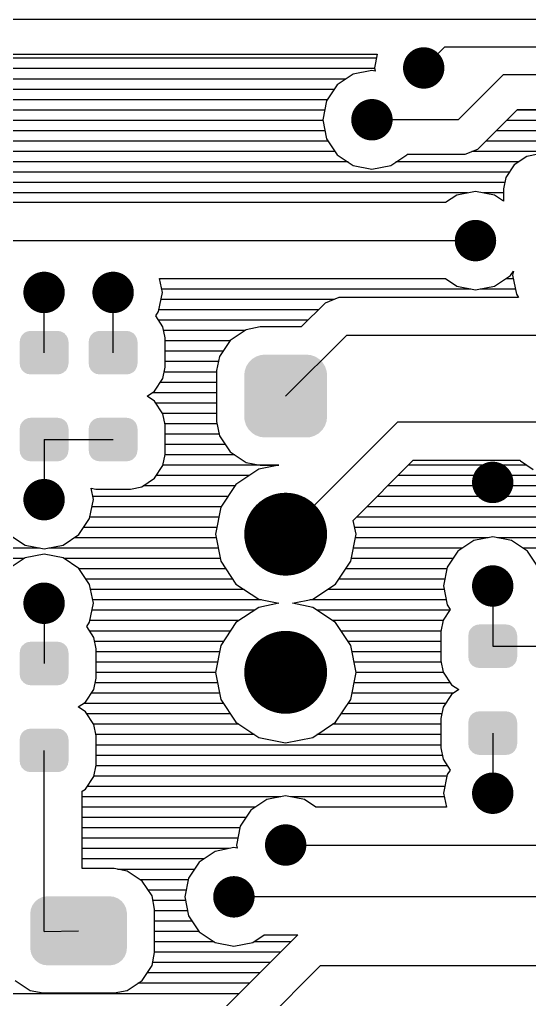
# Model space of a CAD drawing. Extents: x 295 to 953, y 10 to 290.
# Drawn here: x 634.64 to 656.21, y 186.12 to 227.56 of the extents above; entities that cross this region are included whole.
import ezdxf

# ---------------------------------------------------------------- set-up
doc = ezdxf.new("R2010")
doc.units = 0
doc.header["$LTSCALE"] = 5
doc.header["$MEASUREMENT"] = 0
doc.layers.get('0').update_dxf_attribs({"linetype": 'CONTINUOUS', "lineweight": 25})
doc.layers.add('DV-PEI-A6_BOT', color=7, linetype='CONTINUOUS')

msp = doc.modelspace()

# ---------------------------------------------------------------- linework, layer by layer
for points, const_width in [([(652.179, 225.51, -1), (651.303, 225.51, -1)], 0.876), ([(649.988, 223.32, -1), (649.112, 223.32, -1)], 0.876), ([(654.37, 218.208, -1), (653.494, 218.208, -1)], 0.876), ([(636.114, 216.017, -1), (635.237, 216.017, -1)], 0.876), ([(639.035, 216.017, -1), (638.158, 216.017, -1)], 0.876), ([(655.1, 207.984, -1), (654.224, 207.984, -1)], 0.876), ([(636.114, 207.254, -1), (635.237, 207.254, -1)], 0.876), ([(646.775, 205.794, -1), (645.023, 205.794, -1)], 1.753), ([(655.1, 203.603, -1), (654.224, 203.603, -1)], 0.876), ([(636.114, 202.873, -1), (635.237, 202.873, -1)], 0.876), ([(646.775, 199.952, -1), (645.023, 199.952, -1)], 1.753), ([(655.1, 194.84, -1), (654.224, 194.84, -1)], 0.876), ([(646.337, 192.649, -1), (645.461, 192.649, -1)], 0.876), ([(644.146, 190.458, -1), (643.27, 190.458, -1)], 0.876)]:
    msp.add_lwpolyline(points, format="xyb", close=True, dxfattribs=dict(const_width=const_width))
for points in [[(636.613, 214.205), (636.524, 214.298), (634.735, 214.205), (634.83, 214.298)], [(636.524, 214.298), (636.507, 214.307), (634.83, 214.298), (634.839, 214.307)], [(636.507, 214.307), (636.395, 214.366), (634.839, 214.307), (634.961, 214.366)], [(636.395, 214.366), (636.367, 214.371), (634.961, 214.366), (634.971, 214.371)], [(636.367, 214.371), (636.251, 214.39), (634.971, 214.371), (635.1, 214.39)], [(639.534, 214.205), (639.445, 214.298), (637.656, 214.205), (637.751, 214.298)], [(639.445, 214.298), (639.428, 214.307), (637.751, 214.298), (637.76, 214.307)], [(639.428, 214.307), (639.316, 214.366), (637.76, 214.307), (637.882, 214.366)], [(639.316, 214.366), (639.288, 214.371), (637.882, 214.366), (637.892, 214.371)], [(639.288, 214.371), (639.172, 214.39), (637.892, 214.371), (638.021, 214.39)], [(636.709, 213.009), (636.709, 213.932), (634.641, 213.009), (634.641, 213.932)], [(636.707, 213.932), (636.688, 214.061), (634.644, 213.932), (634.665, 214.061)], [(636.688, 214.061), (636.681, 214.076), (634.665, 214.061), (634.668, 214.076)], [(636.681, 214.076), (636.625, 214.193), (634.668, 214.076), (634.728, 214.193)], [(636.625, 214.193), (636.613, 214.205), (634.728, 214.193), (634.735, 214.205)], [(639.63, 213.009), (639.63, 213.932), (637.562, 213.009), (637.562, 213.932)], [(639.628, 213.932), (639.609, 214.061), (637.565, 213.932), (637.586, 214.061)], [(639.609, 214.061), (639.602, 214.076), (637.586, 214.061), (637.589, 214.076)], [(639.602, 214.076), (639.546, 214.193), (637.589, 214.076), (637.649, 214.193)], [(639.546, 214.193), (639.534, 214.205), (637.649, 214.193), (637.656, 214.205)], [(646.903, 213.373), (646.775, 213.388), (644.862, 213.373), (645.023, 213.388)], [(636.686, 212.879), (636.707, 213.009), (634.663, 212.879), (634.644, 213.009)], [(639.607, 212.879), (639.628, 213.009), (637.584, 212.879), (637.565, 213.009)], [(647.555, 212.903), (647.475, 213.04), (644.238, 212.903), (644.328, 213.04)], [(647.475, 213.04), (647.444, 213.072), (644.328, 213.04), (644.349, 213.072)], [(647.444, 213.072), (647.335, 213.186), (644.349, 213.072), (644.468, 213.186)], [(647.335, 213.186), (647.296, 213.211), (644.468, 213.186), (644.495, 213.211)], [(647.296, 213.211), (647.166, 213.296), (644.495, 213.211), (644.639, 213.296)], [(647.166, 213.296), (647.118, 213.314), (644.639, 213.296), (644.669, 213.314)], [(647.118, 213.314), (646.976, 213.365), (644.669, 213.314), (644.835, 213.365)], [(646.976, 213.365), (646.903, 213.373), (644.835, 213.365), (644.862, 213.373)], [(636.683, 212.865), (636.686, 212.879), (634.67, 212.865), (634.663, 212.879)], [(636.622, 212.748), (636.683, 212.865), (634.726, 212.748), (634.67, 212.865)], [(636.616, 212.735), (636.622, 212.748), (634.738, 212.735), (634.726, 212.748)], [(636.521, 212.642), (636.616, 212.735), (634.827, 212.642), (634.738, 212.735)], [(636.511, 212.633), (636.521, 212.642), (634.844, 212.633), (634.827, 212.642)], [(636.39, 212.574), (636.511, 212.633), (634.956, 212.574), (634.844, 212.633)], [(636.38, 212.569), (636.39, 212.574), (634.984, 212.569), (634.956, 212.574)], [(636.251, 212.55), (636.38, 212.569), (635.1, 212.55), (634.984, 212.569)], [(639.604, 212.865), (639.607, 212.879), (637.591, 212.865), (637.584, 212.879)], [(639.543, 212.748), (639.604, 212.865), (637.647, 212.748), (637.591, 212.865)], [(639.537, 212.735), (639.543, 212.748), (637.659, 212.735), (637.647, 212.748)], [(639.442, 212.642), (639.537, 212.735), (637.748, 212.642), (637.659, 212.735)], [(639.432, 212.633), (639.442, 212.642), (637.765, 212.633), (637.748, 212.642)], [(639.311, 212.574), (639.432, 212.633), (637.877, 212.574), (637.765, 212.633)], [(639.301, 212.569), (639.311, 212.574), (637.905, 212.569), (637.877, 212.574)], [(639.172, 212.55), (639.301, 212.569), (638.021, 212.55), (637.905, 212.569)], [(647.652, 212.512), (647.637, 212.673), (644.146, 212.512), (644.165, 212.673)], [(647.637, 212.673), (647.624, 212.713), (644.165, 212.673), (644.17, 212.713)], [(647.624, 212.713), (647.577, 212.866), (644.17, 212.713), (644.225, 212.866)], [(647.577, 212.866), (647.555, 212.903), (644.225, 212.866), (644.238, 212.903)], [(647.652, 210.759), (647.652, 212.512), (644.146, 210.759), (644.146, 212.512)], [(636.681, 210.401), (636.625, 210.518), (634.668, 210.401), (634.728, 210.518)], [(636.625, 210.518), (636.613, 210.531), (634.728, 210.518), (634.735, 210.531)], [(636.613, 210.531), (636.524, 210.623), (634.735, 210.531), (634.83, 210.623)], [(636.524, 210.623), (636.507, 210.632), (634.83, 210.623), (634.839, 210.632)], [(636.507, 210.632), (636.395, 210.691), (634.839, 210.632), (634.961, 210.691)], [(636.395, 210.691), (636.367, 210.696), (634.961, 210.691), (634.971, 210.696)], [(636.367, 210.696), (636.251, 210.716), (634.971, 210.696), (635.1, 210.716)], [(639.602, 210.401), (639.546, 210.518), (637.589, 210.401), (637.649, 210.518)], [(639.546, 210.518), (639.534, 210.531), (637.649, 210.518), (637.656, 210.531)], [(639.534, 210.531), (639.445, 210.623), (637.656, 210.531), (637.751, 210.623)], [(639.445, 210.623), (639.428, 210.632), (637.751, 210.623), (637.76, 210.632)], [(639.428, 210.632), (639.316, 210.691), (637.76, 210.632), (637.882, 210.691)], [(639.316, 210.691), (639.288, 210.696), (637.882, 210.691), (637.892, 210.696)], [(639.288, 210.696), (639.172, 210.716), (637.892, 210.696), (638.021, 210.716)], [(647.633, 210.599), (647.652, 210.759), (644.161, 210.599), (644.146, 210.759)], [(647.628, 210.559), (647.633, 210.599), (644.174, 210.559), (644.161, 210.599)], [(647.573, 210.406), (647.628, 210.559), (644.221, 210.406), (644.174, 210.559)], [(636.709, 209.334), (636.709, 210.257), (634.641, 209.334), (634.641, 210.257)], [(636.707, 210.257), (636.688, 210.386), (634.644, 210.257), (634.665, 210.386)], [(636.688, 210.386), (636.681, 210.401), (634.665, 210.386), (634.668, 210.401)], [(639.63, 209.334), (639.63, 210.257), (637.562, 209.334), (637.562, 210.257)], [(639.628, 210.257), (639.609, 210.386), (637.565, 210.257), (637.586, 210.386)], [(639.609, 210.386), (639.602, 210.401), (637.586, 210.386), (637.589, 210.401)], [(647.56, 210.369), (647.573, 210.406), (644.243, 210.369), (644.221, 210.406)], [(647.47, 210.232), (647.56, 210.369), (644.323, 210.232), (644.243, 210.369)], [(647.449, 210.199), (647.47, 210.232), (644.354, 210.199), (644.323, 210.232)], [(647.33, 210.085), (647.449, 210.199), (644.463, 210.085), (644.354, 210.199)], [(647.303, 210.06), (647.33, 210.085), (644.502, 210.06), (644.463, 210.085)], [(647.158, 209.975), (647.303, 210.06), (644.632, 209.975), (644.502, 210.06)], [(647.129, 209.958), (647.158, 209.975), (644.68, 209.958), (644.632, 209.975)], [(646.963, 209.906), (647.129, 209.958), (644.822, 209.906), (644.68, 209.958)], [(646.936, 209.898), (646.963, 209.906), (644.895, 209.898), (644.822, 209.906)], [(646.775, 209.883), (646.936, 209.898), (645.023, 209.883), (644.895, 209.898)], [(636.686, 209.205), (636.707, 209.334), (634.663, 209.205), (634.644, 209.334)], [(639.607, 209.205), (639.628, 209.334), (637.584, 209.205), (637.565, 209.334)], [(636.683, 209.19), (636.686, 209.205), (634.67, 209.19), (634.663, 209.205)], [(636.622, 209.073), (636.683, 209.19), (634.726, 209.073), (634.67, 209.19)], [(636.616, 209.06), (636.622, 209.073), (634.738, 209.06), (634.726, 209.073)], [(636.521, 208.968), (636.616, 209.06), (634.827, 208.968), (634.738, 209.06)], [(636.511, 208.959), (636.521, 208.968), (634.844, 208.959), (634.827, 208.968)], [(636.39, 208.9), (636.511, 208.959), (634.956, 208.9), (634.844, 208.959)], [(636.38, 208.895), (636.39, 208.9), (634.984, 208.895), (634.956, 208.9)], [(636.251, 208.875), (636.38, 208.895), (635.1, 208.875), (634.984, 208.895)], [(639.604, 209.19), (639.607, 209.205), (637.591, 209.19), (637.584, 209.205)], [(639.543, 209.073), (639.604, 209.19), (637.647, 209.073), (637.591, 209.19)], [(639.537, 209.06), (639.543, 209.073), (637.659, 209.06), (637.647, 209.073)], [(639.442, 208.968), (639.537, 209.06), (637.748, 208.968), (637.659, 209.06)], [(639.432, 208.959), (639.442, 208.968), (637.765, 208.959), (637.748, 208.968)], [(639.311, 208.9), (639.432, 208.959), (637.877, 208.9), (637.765, 208.959)], [(639.301, 208.895), (639.311, 208.9), (637.905, 208.895), (637.877, 208.9)], [(639.172, 208.875), (639.301, 208.895), (638.021, 208.875), (637.905, 208.895)], [(655.611, 201.778), (655.599, 201.791), (653.715, 201.778), (653.721, 201.791)], [(655.599, 201.791), (655.51, 201.884), (653.721, 201.791), (653.817, 201.884)], [(655.51, 201.884), (655.493, 201.893), (653.817, 201.884), (653.826, 201.893)], [(655.493, 201.893), (655.381, 201.952), (653.826, 201.893), (653.948, 201.952)], [(655.381, 201.952), (655.353, 201.957), (653.948, 201.952), (653.957, 201.957)], [(655.353, 201.957), (655.237, 201.976), (653.957, 201.957), (654.086, 201.976)], [(655.696, 200.594), (655.696, 201.517), (653.628, 200.594), (653.628, 201.517)], [(655.693, 201.517), (655.674, 201.647), (653.631, 201.517), (653.652, 201.647)], [(655.674, 201.647), (655.667, 201.661), (653.652, 201.647), (653.654, 201.661)], [(655.667, 201.661), (655.611, 201.778), (653.654, 201.661), (653.715, 201.778)], [(636.681, 200.931), (636.625, 201.048), (634.668, 200.931), (634.728, 201.048)], [(636.625, 201.048), (636.613, 201.061), (634.728, 201.048), (634.735, 201.061)], [(636.613, 201.061), (636.524, 201.153), (634.735, 201.061), (634.83, 201.153)], [(636.524, 201.153), (636.507, 201.163), (634.83, 201.153), (634.839, 201.163)], [(636.507, 201.163), (636.395, 201.222), (634.839, 201.163), (634.961, 201.222)], [(636.395, 201.222), (636.367, 201.226), (634.961, 201.222), (634.971, 201.226)], [(636.367, 201.226), (636.251, 201.246), (634.971, 201.226), (635.1, 201.246)], [(636.709, 199.864), (636.709, 200.787), (634.641, 199.864), (634.641, 200.787)], [(636.707, 200.787), (636.688, 200.917), (634.644, 200.787), (634.665, 200.917)], [(636.688, 200.917), (636.681, 200.931), (634.665, 200.917), (634.668, 200.931)], [(655.672, 200.465), (655.693, 200.594), (653.649, 200.465), (653.631, 200.594)], [(655.67, 200.45), (655.672, 200.465), (653.656, 200.45), (653.649, 200.465)], [(655.609, 200.333), (655.67, 200.45), (653.712, 200.333), (653.656, 200.45)], [(655.603, 200.321), (655.609, 200.333), (653.724, 200.321), (653.712, 200.333)], [(655.507, 200.228), (655.603, 200.321), (653.814, 200.228), (653.724, 200.321)], [(655.498, 200.219), (655.507, 200.228), (653.831, 200.219), (653.814, 200.228)], [(655.376, 200.16), (655.498, 200.219), (653.943, 200.16), (653.831, 200.219)], [(655.367, 200.155), (655.376, 200.16), (653.97, 200.155), (653.943, 200.16)], [(655.237, 200.136), (655.367, 200.155), (654.086, 200.136), (653.97, 200.155)], [(636.686, 199.735), (636.707, 199.864), (634.663, 199.735), (634.644, 199.864)], [(636.683, 199.72), (636.686, 199.735), (634.67, 199.72), (634.663, 199.735)], [(636.622, 199.603), (636.683, 199.72), (634.726, 199.603), (634.67, 199.72)], [(636.616, 199.591), (636.622, 199.603), (634.738, 199.591), (634.726, 199.603)], [(636.521, 199.498), (636.616, 199.591), (634.827, 199.498), (634.738, 199.591)], [(636.511, 199.489), (636.521, 199.498), (634.844, 199.489), (634.827, 199.498)], [(636.39, 199.43), (636.511, 199.489), (634.956, 199.43), (634.844, 199.489)], [(636.38, 199.425), (636.39, 199.43), (634.984, 199.425), (634.956, 199.43)], [(636.251, 199.406), (636.38, 199.425), (635.1, 199.406), (634.984, 199.425)], [(655.667, 197.987), (655.611, 198.104), (653.654, 197.987), (653.715, 198.104)], [(655.611, 198.104), (655.599, 198.116), (653.715, 198.104), (653.721, 198.116)], [(655.599, 198.116), (655.51, 198.209), (653.721, 198.116), (653.817, 198.209)], [(655.51, 198.209), (655.493, 198.218), (653.817, 198.209), (653.826, 198.218)], [(655.493, 198.218), (655.381, 198.277), (653.826, 198.218), (653.948, 198.277)], [(655.381, 198.277), (655.353, 198.282), (653.948, 198.277), (653.957, 198.282)], [(655.353, 198.282), (655.237, 198.301), (653.957, 198.282), (654.086, 198.301)], [(655.696, 196.92), (655.696, 197.843), (653.628, 196.92), (653.628, 197.843)], [(655.693, 197.843), (655.674, 197.972), (653.631, 197.843), (653.652, 197.972)], [(655.674, 197.972), (655.667, 197.987), (653.652, 197.972), (653.654, 197.987)], [(636.707, 197.113), (636.688, 197.242), (634.644, 197.113), (634.665, 197.242)], [(636.688, 197.242), (636.681, 197.257), (634.665, 197.242), (634.668, 197.257)], [(636.681, 197.257), (636.625, 197.374), (634.668, 197.257), (634.728, 197.374)], [(636.625, 197.374), (636.613, 197.386), (634.728, 197.374), (634.735, 197.386)], [(636.613, 197.386), (636.524, 197.479), (634.735, 197.386), (634.83, 197.479)], [(636.524, 197.479), (636.507, 197.488), (634.83, 197.479), (634.839, 197.488)], [(636.507, 197.488), (636.395, 197.547), (634.839, 197.488), (634.961, 197.547)], [(636.395, 197.547), (636.367, 197.552), (634.961, 197.547), (634.971, 197.552)], [(636.367, 197.552), (636.251, 197.571), (634.971, 197.552), (635.1, 197.571)], [(636.709, 196.19), (636.709, 197.113), (634.641, 196.19), (634.641, 197.113)], [(655.672, 196.79), (655.693, 196.92), (653.649, 196.79), (653.631, 196.92)], [(655.67, 196.776), (655.672, 196.79), (653.656, 196.776), (653.649, 196.79)], [(655.609, 196.659), (655.67, 196.776), (653.712, 196.659), (653.656, 196.776)], [(655.603, 196.646), (655.609, 196.659), (653.724, 196.646), (653.712, 196.659)], [(655.507, 196.553), (655.603, 196.646), (653.814, 196.553), (653.724, 196.646)], [(655.498, 196.544), (655.507, 196.553), (653.831, 196.544), (653.814, 196.553)], [(655.376, 196.485), (655.498, 196.544), (653.943, 196.485), (653.831, 196.544)], [(655.367, 196.481), (655.376, 196.485), (653.97, 196.481), (653.943, 196.485)], [(655.237, 196.461), (655.367, 196.481), (654.086, 196.461), (653.97, 196.481)], [(636.686, 196.06), (636.707, 196.19), (634.663, 196.06), (634.644, 196.19)], [(636.683, 196.045), (636.686, 196.06), (634.67, 196.045), (634.663, 196.06)], [(636.622, 195.928), (636.683, 196.045), (634.726, 195.928), (634.67, 196.045)], [(636.616, 195.916), (636.622, 195.928), (634.738, 195.916), (634.726, 195.928)], [(636.521, 195.823), (636.616, 195.916), (634.827, 195.823), (634.738, 195.916)], [(636.511, 195.814), (636.521, 195.823), (634.844, 195.814), (634.827, 195.823)], [(636.39, 195.755), (636.511, 195.814), (634.956, 195.755), (634.844, 195.814)], [(636.38, 195.75), (636.39, 195.755), (634.984, 195.75), (634.956, 195.755)], [(636.251, 195.731), (636.38, 195.75), (635.1, 195.731), (634.984, 195.75)], [(639.07, 190.138), (638.975, 190.254), (635.207, 190.138), (635.292, 190.254)], [(638.975, 190.254), (638.953, 190.281), (635.292, 190.254), (635.325, 190.281)], [(638.953, 190.281), (638.831, 190.371), (635.325, 190.281), (635.435, 190.371)], [(638.831, 190.371), (638.805, 190.39), (635.435, 190.371), (635.476, 190.39)], [(638.805, 190.39), (638.659, 190.448), (635.476, 190.39), (635.602, 190.448)], [(638.659, 190.448), (638.633, 190.459), (635.602, 190.448), (635.66, 190.459)], [(638.633, 190.459), (638.458, 190.481), (635.66, 190.459), (635.784, 190.481)], [(638.458, 190.481), (638.45, 190.482), (635.784, 190.481), (635.821, 190.482)], [(639.181, 189.752), (639.18, 189.789), (635.091, 189.752), (635.096, 189.789)], [(639.18, 189.789), (639.153, 189.935), (635.096, 189.789), (635.114, 189.935)], [(639.153, 189.935), (639.147, 189.971), (635.114, 189.935), (635.129, 189.971)], [(639.147, 189.971), (639.085, 190.106), (635.129, 189.971), (635.183, 190.106)], [(639.085, 190.106), (639.07, 190.138), (635.183, 190.106), (635.207, 190.138)], [(639.181, 188.291), (639.181, 189.752), (635.091, 188.291), (635.091, 189.752)], [(639.176, 188.253), (639.181, 188.291), (635.092, 188.253), (635.091, 188.291)], [(639.157, 188.108), (639.176, 188.253), (635.118, 188.108), (635.092, 188.253)], [(639.143, 188.072), (639.157, 188.108), (635.125, 188.072), (635.118, 188.108)], [(639.089, 187.937), (639.143, 188.072), (635.187, 187.937), (635.125, 188.072)], [(639.065, 187.904), (639.089, 187.937), (635.202, 187.904), (635.187, 187.937)], [(638.98, 187.788), (639.065, 187.904), (635.297, 187.788), (635.202, 187.904)], [(638.947, 187.762), (638.98, 187.788), (635.319, 187.762), (635.297, 187.788)], [(638.837, 187.672), (638.947, 187.762), (635.441, 187.672), (635.319, 187.762)], [(638.795, 187.652), (638.837, 187.672), (635.467, 187.652), (635.441, 187.672)], [(638.67, 187.595), (638.795, 187.652), (635.612, 187.595), (635.467, 187.652)], [(638.612, 187.584), (638.67, 187.595), (635.639, 187.584), (635.612, 187.595)], [(638.488, 187.562), (638.612, 187.584), (635.814, 187.562), (635.639, 187.584)], [(638.45, 187.561), (638.488, 187.562), (635.821, 187.561), (635.814, 187.562)]]:
    msp.add_solid(points)
at = {"layer": 'DV-PEI-A6_BOT'}
for p, q in [((759.234, 227.555), (628.957, 227.555)), ((652.617, 226.387), (651.741, 225.51)), ((761.571, 226.387), (652.617, 226.387)), ((649.743, 225.919), (629.389, 225.919)), ((629.565, 226.095), (649.778, 226.095)), ((649.778, 226.095), (649.661, 225.51)), ((649.667, 225.481), (628.951, 225.481)), ((649.661, 225.51), (649.685, 225.376)), ((648.452, 225.043), (628.513, 225.043)), ((648.756, 225.242), (648.078, 224.792)), ((649.55, 225.4), (648.756, 225.242)), ((649.685, 225.376), (649.55, 225.4)), ((655.1, 225.218), (653.201, 223.32)), ((763.323, 225.218), (655.1, 225.218)), ((647.955, 224.605), (628.075, 224.605)), ((648.078, 224.792), (647.628, 224.114)), ((647.663, 224.167), (627.637, 224.167)), ((647.628, 224.114), (647.47, 223.32)), ((654.44, 222.49), (655.708, 223.758)), ((655.708, 223.758), (660.34, 223.758)), ((647.552, 223.729), (627.199, 223.729)), ((660.311, 223.729), (655.678, 223.729)), ((647.476, 223.291), (626.761, 223.291)), ((647.47, 223.32), (647.628, 222.519)), ((653.201, 223.32), (649.55, 223.32)), ((659.873, 223.291), (655.24, 223.291)), ((647.564, 222.852), (626.322, 222.852)), ((647.628, 222.519), (648.078, 221.842)), ((659.558, 222.852), (654.802, 222.852)), ((647.698, 222.414), (625.884, 222.414)), ((654.031, 222.081), (654.44, 222.49)), ((659.423, 222.414), (654.364, 222.414)), ((647.99, 221.976), (625.446, 221.976)), ((648.078, 221.842), (648.756, 221.392)), ((650.351, 221.392), (651.028, 221.842)), ((651.028, 221.842), (651.034, 221.859)), ((651.034, 221.859), (653.494, 221.859)), ((653.494, 221.859), (654.031, 222.081)), ((659.423, 221.976), (653.78, 221.976)), ((656.111, 221.772), (655.573, 221.415)), ((656.584, 221.871), (656.111, 221.772)), ((648.54, 221.538), (625.008, 221.538)), ((648.756, 221.392), (649.55, 221.234)), ((649.55, 221.234), (650.351, 221.392)), ((655.754, 221.538), (650.567, 221.538)), ((655.573, 221.415), (655.211, 220.878)), ((655.363, 221.1), (624.57, 221.1)), ((655.211, 220.878), (655.118, 220.399)), ((655.17, 220.662), (624.132, 220.662)), ((653.593, 220.223), (623.693, 220.223)), ((653.137, 220.13), (652.658, 219.815)), ((653.932, 220.288), (653.137, 220.13)), ((654.732, 220.13), (653.932, 220.288)), ((655.118, 220.223), (654.276, 220.223)), ((655.118, 219.873), (654.732, 220.13)), ((655.118, 220.399), (655.118, 219.873)), ((652.658, 219.815), (625.867, 219.815)), ((626.182, 218.208), (653.932, 218.208)), ((654.732, 216.28), (655.41, 216.73)), ((655.41, 216.73), (655.538, 216.923)), ((655.538, 216.923), (655.503, 216.747)), ((655.503, 216.747), (655.661, 215.947)), ((640.682, 216.017), (640.565, 216.601)), ((640.565, 216.601), (652.658, 216.601)), ((652.658, 216.596), (640.565, 216.596)), ((652.658, 216.601), (653.137, 216.28)), ((655.532, 216.596), (655.211, 216.596)), ((635.675, 213.47), (635.675, 216.017)), ((638.596, 213.47), (638.596, 216.017)), ((640.524, 215.217), (640.682, 216.017)), ((653.733, 216.157), (640.653, 216.157)), ((653.137, 216.28), (653.932, 216.122)), ((653.932, 216.122), (654.732, 216.28)), ((655.62, 216.157), (654.136, 216.157)), ((655.661, 215.947), (655.749, 215.807)), ((647.944, 215.719), (640.624, 215.719)), ((647.564, 215.567), (646.553, 214.557)), ((648.154, 215.807), (647.564, 215.567)), ((655.749, 215.807), (648.154, 215.807)), ((640.402, 215.03), (640.524, 215.217)), ((647.283, 215.281), (640.536, 215.281)), ((640.705, 214.568), (640.402, 215.03)), ((646.845, 214.843), (640.524, 214.843)), ((640.805, 214.095), (640.705, 214.568)), ((644.187, 214.405), (640.74, 214.405)), ((644.228, 214.434), (643.55, 213.984)), ((644.824, 214.557), (644.228, 214.434)), ((646.553, 214.557), (644.824, 214.557)), ((640.805, 212.851), (640.805, 214.095)), ((643.545, 213.967), (640.805, 213.967)), ((643.55, 213.984), (643.101, 213.307)), ((648.469, 214.2), (645.899, 211.636)), ((657.583, 214.2), (648.469, 214.2)), ((643.247, 213.529), (640.805, 213.529)), ((643.06, 213.09), (640.805, 213.09)), ((643.101, 213.307), (642.978, 212.711)), ((640.705, 212.378), (640.805, 212.851)), ((642.978, 212.652), (640.764, 212.652)), ((642.978, 212.711), (642.978, 210.555)), ((640.349, 211.84), (640.705, 212.378)), ((642.978, 212.214), (640.6, 212.214)), ((640.039, 211.636), (640.349, 211.84)), ((642.978, 211.776), (640.261, 211.776)), ((640.349, 211.425), (640.039, 211.636)), ((640.705, 210.888), (640.349, 211.425)), ((642.978, 211.338), (640.407, 211.338)), ((642.978, 210.9), (640.7, 210.9)), ((640.805, 210.415), (640.705, 210.888)), ((642.978, 210.555), (643.101, 209.959)), ((645.899, 205.794), (650.637, 210.526)), ((657.583, 210.526), (650.637, 210.526)), ((643.001, 210.462), (640.793, 210.462)), ((640.805, 209.17), (640.805, 210.415)), ((635.675, 209.796), (635.675, 207.254)), ((635.675, 209.796), (638.596, 209.796)), ((643.089, 210.023), (640.805, 210.023)), ((643.101, 209.959), (643.55, 209.281)), ((643.346, 209.585), (640.805, 209.585)), ((643.55, 209.281), (644.228, 208.832)), ((640.705, 208.697), (640.805, 209.17)), ((643.749, 209.147), (640.799, 209.147)), ((644.228, 208.832), (644.824, 208.715)), ((648.761, 206.378), (651.297, 208.919)), ((651.297, 208.919), (655.819, 208.919)), ((655.819, 208.919), (655.836, 208.89)), ((655.836, 208.89), (656.374, 208.528)), ((640.349, 208.16), (640.705, 208.697)), ((645.613, 208.709), (640.711, 208.709)), ((644.76, 208.539), (643.796, 207.897)), ((645.613, 208.715), (644.76, 208.539)), ((644.824, 208.715), (645.613, 208.715)), ((656.105, 208.709), (651.092, 208.709)), ((639.812, 207.798), (640.349, 208.16)), ((644.362, 208.271), (640.425, 208.271)), ((658.483, 208.271), (650.654, 208.271)), ((637.761, 207.254), (637.668, 207.745)), ((637.668, 207.745), (637.866, 207.704)), ((637.866, 207.704), (639.333, 207.704)), ((639.333, 207.704), (639.812, 207.798)), ((643.755, 207.833), (639.864, 207.833)), ((643.796, 207.897), (643.153, 206.933)), ((658.453, 207.833), (650.216, 207.833)), ((637.603, 206.454), (637.761, 207.254)), ((643.463, 207.394), (637.732, 207.394)), ((658.541, 207.394), (649.778, 207.394)), ((643.171, 206.956), (637.703, 206.956)), ((643.153, 206.933), (642.925, 205.794)), ((658.728, 206.956), (649.34, 206.956)), ((637.153, 205.776), (637.603, 206.454)), ((643.071, 206.518), (637.615, 206.518)), ((648.878, 205.794), (648.761, 206.378)), ((659.026, 206.518), (648.902, 206.518)), ((642.984, 206.08), (637.358, 206.08)), ((659.669, 206.08), (648.82, 206.08)), ((634.215, 205.77), (634.881, 205.326)), ((636.476, 205.326), (637.153, 205.776)), ((642.955, 205.642), (636.955, 205.642)), ((642.925, 205.794), (643.153, 204.649)), ((648.651, 204.649), (648.878, 205.794)), ((654.463, 205.642), (648.849, 205.642)), ((653.867, 205.525), (653.19, 205.075)), ((654.662, 205.683), (653.867, 205.525)), ((655.462, 205.525), (654.662, 205.683)), ((663.226, 205.642), (654.866, 205.642)), ((656.14, 205.075), (655.462, 205.525)), ((635.477, 205.204), (632.959, 205.204)), ((634.881, 205.326), (635.675, 205.169)), ((635.675, 205.169), (636.476, 205.326)), ((643.042, 205.204), (635.88, 205.204)), ((653.388, 205.204), (648.761, 205.204)), ((662.151, 205.204), (655.941, 205.204)), ((634.84, 204.766), (627.754, 204.766)), ((634.881, 204.795), (634.203, 204.345)), ((635.675, 204.953), (634.881, 204.795)), ((636.476, 204.795), (635.675, 204.953)), ((637.153, 204.345), (636.476, 204.795)), ((643.13, 204.766), (636.517, 204.766)), ((652.985, 204.766), (648.674, 204.766)), ((653.19, 205.075), (652.74, 204.398)), ((656.59, 204.398), (656.14, 205.075)), ((637.603, 203.667), (637.153, 204.345)), ((643.363, 204.327), (637.159, 204.327)), ((643.153, 204.649), (643.796, 203.685)), ((648.008, 203.685), (648.651, 204.649)), ((652.728, 204.327), (648.44, 204.327)), ((652.74, 204.398), (652.582, 203.603)), ((643.656, 203.889), (637.457, 203.889)), ((652.641, 203.889), (648.148, 203.889)), ((637.761, 202.873), (637.603, 203.667)), ((644.14, 203.451), (637.644, 203.451)), ((643.796, 203.685), (644.76, 203.042)), ((647.044, 203.042), (648.008, 203.685)), ((652.611, 203.451), (647.663, 203.451)), ((652.582, 203.603), (652.74, 202.803)), ((654.662, 203.603), (654.662, 201.056)), ((644.76, 203.042), (645.613, 202.873)), ((646.191, 202.873), (647.044, 203.042)), ((635.675, 202.873), (635.675, 200.326)), ((637.603, 202.072), (637.761, 202.873)), ((644.882, 203.013), (637.732, 203.013)), ((644.76, 202.697), (643.796, 202.055)), ((645.613, 202.873), (644.76, 202.697)), ((647.044, 202.697), (646.191, 202.873)), ((652.699, 203.013), (646.921, 203.013)), ((648.008, 202.055), (647.044, 202.697)), ((652.863, 202.616), (652.559, 202.154)), ((652.74, 202.803), (652.863, 202.616)), ((644.579, 202.575), (637.703, 202.575)), ((652.839, 202.575), (647.225, 202.575)), ((637.481, 201.885), (637.603, 202.072)), ((637.784, 201.424), (637.481, 201.885)), ((643.924, 202.137), (637.615, 202.137)), ((643.796, 202.055), (643.153, 201.091)), ((652.553, 202.137), (647.879, 202.137)), ((648.651, 201.091), (648.008, 202.055)), ((652.559, 202.154), (652.459, 201.681)), ((643.562, 201.699), (637.603, 201.699)), ((637.884, 200.951), (637.784, 201.424)), ((652.465, 201.699), (648.242, 201.699)), ((652.459, 201.681), (652.459, 200.437)), ((643.264, 201.26), (637.819, 201.26)), ((643.153, 201.091), (642.925, 199.952)), ((652.459, 201.26), (648.54, 201.26)), ((648.878, 199.952), (648.651, 201.091)), ((654.662, 201.056), (657.583, 201.056)), ((637.884, 199.706), (637.884, 200.951)), ((643.101, 200.822), (637.884, 200.822)), ((652.459, 200.822), (648.703, 200.822)), ((643.013, 200.384), (637.884, 200.384)), ((652.471, 200.384), (648.791, 200.384)), ((652.459, 200.437), (652.559, 199.963)), ((642.925, 199.946), (637.884, 199.946)), ((642.925, 199.952), (643.153, 198.807)), ((648.651, 198.807), (648.878, 199.952)), ((652.565, 199.946), (648.878, 199.946)), ((652.559, 199.963), (652.915, 199.426)), ((637.784, 199.233), (637.884, 199.706)), ((643.013, 199.508), (637.843, 199.508)), ((652.857, 199.508), (648.791, 199.508)), ((652.915, 199.426), (653.225, 199.221)), ((637.428, 198.696), (637.784, 199.233)), ((643.101, 199.07), (637.679, 199.07)), ((653.003, 199.07), (648.703, 199.07)), ((652.915, 199.011), (652.559, 198.474)), ((653.225, 199.221), (652.915, 199.011)), ((637.118, 198.491), (637.428, 198.696)), ((637.428, 198.281), (637.118, 198.491)), ((643.27, 198.631), (637.34, 198.631)), ((643.153, 198.807), (643.796, 197.843)), ((648.008, 197.843), (648.651, 198.807)), ((652.664, 198.631), (648.534, 198.631)), ((652.559, 198.474), (652.459, 198.001)), ((637.784, 197.743), (637.428, 198.281)), ((643.562, 198.193), (637.486, 198.193)), ((652.5, 198.193), (648.242, 198.193)), ((643.924, 197.755), (637.779, 197.755)), ((637.884, 197.27), (637.784, 197.743)), ((643.796, 197.843), (644.76, 197.2)), ((647.044, 197.2), (648.008, 197.843)), ((652.459, 197.755), (647.879, 197.755)), ((652.459, 198.001), (652.459, 196.756)), ((644.579, 197.317), (637.872, 197.317)), ((637.884, 196.026), (637.884, 197.27)), ((652.459, 197.317), (647.225, 197.317)), ((654.662, 197.381), (654.662, 194.84)), ((652.459, 196.879), (637.884, 196.879)), ((644.76, 197.2), (645.899, 196.972)), ((645.899, 196.972), (647.044, 197.2)), ((635.675, 188.998), (635.675, 196.651)), ((652.524, 196.441), (637.884, 196.441)), ((652.459, 196.756), (652.559, 196.283)), ((637.784, 195.553), (637.884, 196.026)), ((652.74, 196.003), (637.878, 196.003)), ((652.559, 196.283), (652.863, 195.821)), ((652.74, 195.635), (652.582, 194.84)), ((652.863, 195.821), (652.74, 195.635)), ((637.428, 195.015), (637.784, 195.553)), ((652.728, 195.564), (637.79, 195.564)), ((637.282, 194.922), (637.428, 195.015)), ((637.282, 191.65), (637.282, 194.922)), ((652.641, 195.126), (637.504, 195.126)), ((652.582, 194.84), (652.699, 194.256)), ((645.7, 194.688), (637.282, 194.688)), ((645.104, 194.571), (644.427, 194.121)), ((645.899, 194.729), (645.104, 194.571)), ((646.699, 194.571), (645.899, 194.729)), ((652.611, 194.688), (646.103, 194.688)), ((647.178, 194.256), (646.699, 194.571)), ((644.625, 194.25), (637.282, 194.25)), ((644.427, 194.121), (643.977, 193.444)), ((652.699, 194.256), (647.178, 194.256)), ((644.222, 193.812), (637.282, 193.812)), ((643.965, 193.374), (637.282, 193.374)), ((643.977, 193.444), (643.819, 192.649)), ((643.878, 192.936), (637.282, 192.936)), ((643.51, 192.497), (637.282, 192.497)), ((642.914, 192.381), (642.236, 191.931)), ((643.708, 192.538), (642.914, 192.381)), ((643.843, 192.515), (643.708, 192.538)), ((643.819, 192.649), (643.843, 192.515)), ((645.899, 192.649), (660.504, 192.649)), ((642.435, 192.059), (637.282, 192.059)), ((642.236, 191.931), (641.786, 191.253)), ((638.643, 191.65), (637.282, 191.65)), ((639.192, 191.545), (638.643, 191.65)), ((642.032, 191.621), (638.783, 191.621)), ((639.823, 191.124), (639.192, 191.545)), ((641.774, 191.183), (639.73, 191.183)), ((640.244, 190.494), (639.823, 191.124)), ((641.786, 191.253), (641.628, 190.458)), ((641.687, 190.745), (640.074, 190.745)), ((640.349, 189.939), (640.244, 190.494)), ((641.658, 190.307), (640.279, 190.307)), ((641.628, 190.458), (641.786, 189.658)), ((663.425, 190.458), (643.708, 190.458)), ((640.349, 188.104), (640.349, 189.939)), ((641.745, 189.868), (640.349, 189.868)), ((641.932, 189.43), (640.349, 189.43)), ((641.786, 189.658), (642.236, 188.98)), ((635.675, 188.998), (637.136, 189.021)), ((642.23, 188.992), (640.349, 188.992)), ((642.236, 188.98), (642.914, 188.531)), ((642.873, 188.554), (640.349, 188.554)), ((646.407, 188.852), (642.744, 185.189)), ((642.914, 188.531), (643.708, 188.373)), ((643.708, 188.373), (644.509, 188.531)), ((644.509, 188.531), (644.988, 188.852)), ((646.115, 188.554), (644.549, 188.554)), ((644.988, 188.852), (646.407, 188.852)), ((645.677, 188.116), (640.349, 188.116)), ((640.244, 187.555), (640.349, 188.104)), ((639.823, 186.924), (640.244, 187.555)), ((645.239, 187.678), (640.267, 187.678)), ((647.359, 187.537), (642.978, 183.156)), ((686.793, 187.537), (647.359, 187.537)), ((634.454, 186.924), (635.085, 186.503)), ((639.192, 186.503), (639.823, 186.924)), ((644.801, 187.24), (640.034, 187.24)), ((635.085, 186.503), (635.635, 186.392)), ((638.643, 186.392), (639.192, 186.503)), ((644.362, 186.801), (639.642, 186.801)), ((643.924, 186.363), (616.251, 186.363)), ((635.635, 186.392), (638.643, 186.392))]:
    msp.add_line(p, q, dxfattribs=at)

doc.saveas('drawing.dxf')
